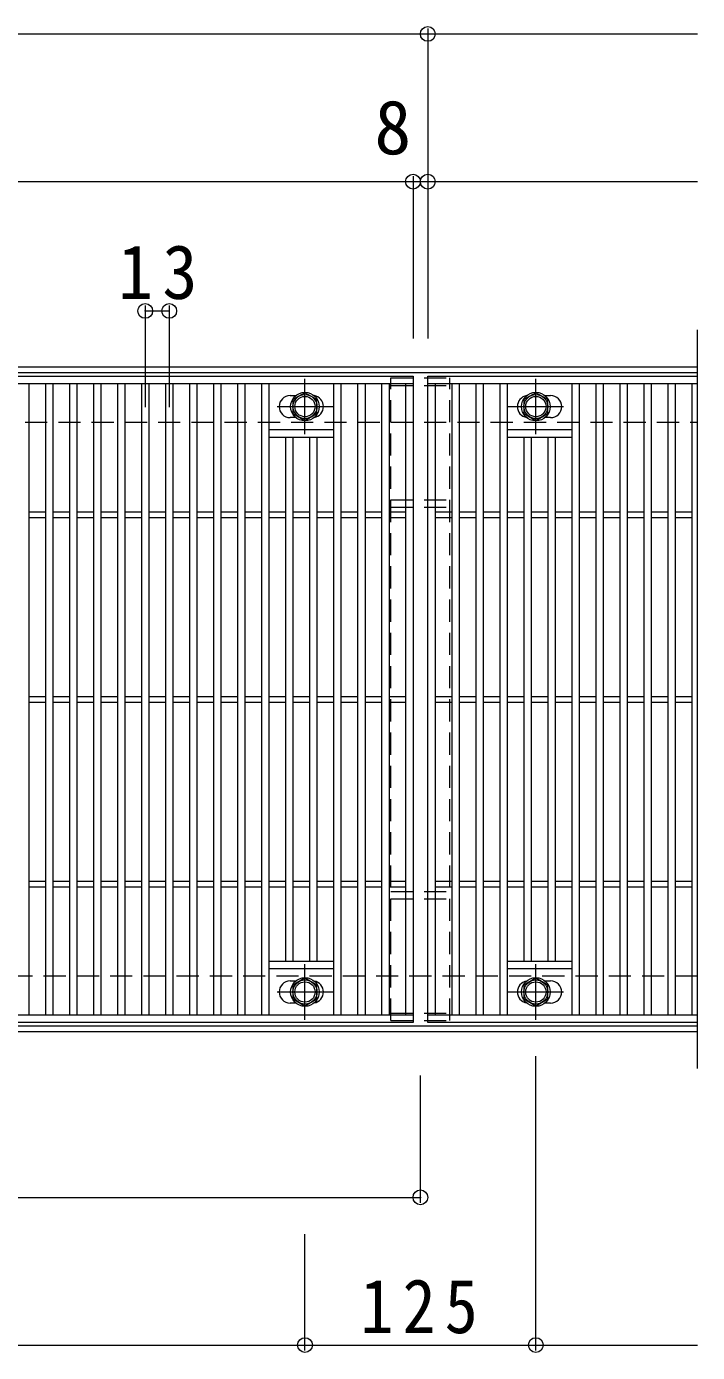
# Model space of a CAD drawing. Units: millimetres at full size, sheet at 1:10. Extents: x -2034 to 2106, y -1959 to 1524.
# Drawn here: x 342 to 705, y 775 to 1493 of the extents above; entities that cross this region are included whole.
import ezdxf
from ezdxf.enums import TextEntityAlignment as Align

# ---------------------------------------------------------------- set-up
doc = ezdxf.new("R2010")
doc.units = ezdxf.units.MM
doc.header["$LTSCALE"] = 10
doc.header["$PDMODE"] = 32
doc.header["$PDSIZE"] = 8
doc.linetypes.add('CHAIN1', pattern=[8, 5, -1, 1, -1])
doc.linetypes.add('DASHED1', pattern=[1.8, 1.2, -0.6])
for name, color, linetype, lineweight in [('C-1_躯体', 2, 'Continuous', 9), ('C-2_仕上', 3, 'Continuous', 9), ('C-4_文字', 7, 'Continuous', 9), ('C-8_ハッチ', 3, 'DASHED1', 9), ('C-B_衛生陶器', 2, 'Continuous', 9)]:
    doc.layers.add(name, color=color, linetype=linetype, lineweight=lineweight)
doc.styles.add('ＭＳ ゴシック', font='')
doc.styles.get('ＭＳ ゴシック').set_extended_font_data('MS Gothic')

msp = doc.modelspace()

# ---------------------------------------------------------------- linework, layer by layer
at = {"layer": 'C-1_躯体'}
for p, q in [((-595.11, 1308.63), (704.89, 1308.63)), ((-595.11, 1305.63), (704.89, 1305.63)), ((704.89, 951.63), (-595.11, 951.63)), ((704.89, 948.63), (-595.11, 948.63))]:
    msp.add_line(p, q, dxfattribs=at)
at = {"layer": 'C-1_躯体', "linetype": 'DASHED1'}
for p, q in [((-595.11, 1278.63), (704.89, 1278.63)), ((704.89, 978.63), (-595.11, 978.63))]:
    msp.add_line(p, q, dxfattribs=at)
at = {"layer": 'C-2_仕上'}
for p, q in [((704.89, 928.63), (704.89, 1328.63)), ((-441.11, 1303.63), (550.89, 1303.63)), ((-441.11, 1299.63), (550.89, 1299.63)), ((342.89, 1299.63), (342.89, 957.63)), ((351.89, 1299.63), (351.89, 957.63)), ((355.89, 1299.63), (355.89, 957.63)), ((364.89, 1299.63), (364.89, 957.63)), ((368.89, 1299.63), (368.89, 957.63)), ((377.89, 1299.63), (377.89, 957.63)), ((381.89, 1299.63), (381.89, 957.63)), ((390.89, 1299.63), (390.89, 957.63)), ((394.89, 1299.63), (394.89, 957.63)), ((403.89, 1299.63), (403.89, 957.63)), ((407.89, 1299.63), (407.89, 957.63)), ((416.89, 1299.63), (416.89, 957.63)), ((420.89, 1299.63), (420.89, 957.63)), ((429.89, 1299.63), (429.89, 957.63)), ((433.89, 1299.63), (433.89, 957.63)), ((442.89, 1299.63), (442.89, 957.63)), ((446.89, 1299.63), (446.89, 957.63)), ((455.89, 1299.63), (455.89, 957.63)), ((459.89, 1299.63), (459.89, 957.63)), ((468.89, 1299.63), (468.89, 957.63)), ((472.89, 1299.63), (472.89, 957.63)), ((507.89, 1299.63), (507.89, 957.63)), ((511.89, 1299.63), (511.89, 957.63)), ((520.89, 1299.63), (520.89, 957.63)), ((524.89, 1299.63), (524.89, 957.63)), ((533.89, 1299.63), (533.89, 957.63)), ((537.89, 1299.63), (537.89, 957.63)), ((546.89, 1299.63), (546.89, 957.63)), ((558.89, 1303.63), (704.89, 1303.63)), ((558.89, 953.63), (558.89, 1303.63)), ((558.89, 1299.63), (704.89, 1299.63)), ((562.89, 1299.63), (562.89, 957.63)), ((571.89, 1299.63), (571.89, 957.63)), ((575.89, 1299.63), (575.89, 957.63)), ((584.89, 1299.63), (584.89, 957.63)), ((588.89, 1299.63), (588.89, 957.63)), ((597.89, 1299.63), (597.89, 957.63)), ((601.89, 1299.63), (601.89, 957.63)), ((636.89, 1299.63), (636.89, 957.63)), ((640.89, 1299.63), (640.89, 957.63)), ((649.89, 1299.63), (649.89, 957.63)), ((653.89, 1299.63), (653.89, 957.63)), ((662.89, 1299.63), (662.89, 957.63)), ((666.89, 1299.63), (666.89, 957.63)), ((675.89, 1299.63), (675.89, 957.63)), ((679.89, 1299.63), (679.89, 957.63)), ((688.89, 1299.63), (688.89, 957.63)), ((692.89, 1299.63), (692.89, 957.63)), ((701.89, 1299.63), (701.89, 957.63)), ((484.39, 1293.13), (487.49, 1293.13)), ((622.3, 1293.13), (625.39, 1293.13)), ((487.49, 1281.13), (484.39, 1281.13)), ((625.39, 1281.13), (622.3, 1281.13)), ((472.89, 1274.63), (507.89, 1274.63)), ((601.89, 1274.63), (636.89, 1274.63)), ((472.89, 1270.63), (507.89, 1270.63)), ((481.89, 1270.63), (481.89, 986.63)), ((485.89, 1270.63), (485.89, 986.63)), ((494.89, 1270.63), (494.89, 986.63)), ((498.89, 1270.63), (498.89, 986.63)), ((601.89, 1270.63), (636.89, 1270.63)), ((610.89, 1270.63), (610.89, 986.63)), ((614.89, 1270.63), (614.89, 986.63)), ((623.89, 1270.63), (623.89, 986.63)), ((627.89, 1270.63), (627.89, 986.63)), ((342.89, 1230.13), (351.89, 1230.13)), ((355.89, 1230.13), (364.89, 1230.13)), ((368.89, 1230.13), (377.89, 1230.13)), ((381.89, 1230.13), (390.89, 1230.13)), ((394.89, 1230.13), (403.89, 1230.13)), ((407.89, 1230.13), (416.89, 1230.13)), ((420.89, 1230.13), (429.89, 1230.13)), ((433.89, 1230.13), (442.89, 1230.13)), ((446.89, 1230.13), (455.89, 1230.13)), ((459.89, 1230.13), (468.89, 1230.13)), ((472.89, 1230.13), (481.89, 1230.13)), ((485.89, 1230.13), (494.89, 1230.13)), ((498.89, 1230.13), (507.89, 1230.13)), ((511.89, 1230.13), (520.89, 1230.13)), ((524.89, 1230.13), (533.89, 1230.13)), ((537.89, 1230.13), (546.89, 1230.13)), ((562.89, 1230.13), (571.89, 1230.13)), ((575.89, 1230.13), (584.89, 1230.13)), ((588.89, 1230.13), (597.89, 1230.13)), ((601.89, 1230.13), (610.89, 1230.13)), ((614.89, 1230.13), (623.89, 1230.13)), ((627.89, 1230.13), (636.89, 1230.13)), ((640.89, 1230.13), (649.89, 1230.13)), ((653.89, 1230.13), (662.89, 1230.13)), ((666.89, 1230.13), (675.89, 1230.13)), ((679.89, 1230.13), (688.89, 1230.13)), ((692.89, 1230.13), (701.89, 1230.13)), ((342.89, 1227.13), (351.89, 1227.13)), ((355.89, 1227.13), (364.89, 1227.13)), ((368.89, 1227.13), (377.89, 1227.13)), ((381.89, 1227.13), (390.89, 1227.13)), ((394.89, 1227.13), (403.89, 1227.13)), ((407.89, 1227.13), (416.89, 1227.13)), ((420.89, 1227.13), (429.89, 1227.13)), ((433.89, 1227.13), (442.89, 1227.13)), ((446.89, 1227.13), (455.89, 1227.13)), ((459.89, 1227.13), (468.89, 1227.13)), ((472.89, 1227.13), (481.89, 1227.13)), ((485.89, 1227.13), (494.89, 1227.13)), ((498.89, 1227.13), (507.89, 1227.13)), ((511.89, 1227.13), (520.89, 1227.13)), ((524.89, 1227.13), (533.89, 1227.13)), ((537.89, 1227.13), (546.89, 1227.13)), ((562.89, 1227.13), (571.89, 1227.13)), ((575.89, 1227.13), (584.89, 1227.13)), ((588.89, 1227.13), (597.89, 1227.13)), ((601.89, 1227.13), (610.89, 1227.13)), ((614.89, 1227.13), (623.89, 1227.13)), ((627.89, 1227.13), (636.89, 1227.13)), ((640.89, 1227.13), (649.89, 1227.13)), ((653.89, 1227.13), (662.89, 1227.13)), ((666.89, 1227.13), (675.89, 1227.13)), ((679.89, 1227.13), (688.89, 1227.13)), ((692.89, 1227.13), (701.89, 1227.13)), ((342.89, 1130.13), (351.89, 1130.13)), ((355.89, 1130.13), (364.89, 1130.13)), ((368.89, 1130.13), (377.89, 1130.13)), ((381.89, 1130.13), (390.89, 1130.13)), ((394.89, 1130.13), (403.89, 1130.13)), ((407.89, 1130.13), (416.89, 1130.13)), ((420.89, 1130.13), (429.89, 1130.13)), ((433.89, 1130.13), (442.89, 1130.13)), ((446.89, 1130.13), (455.89, 1130.13)), ((459.89, 1130.13), (468.89, 1130.13)), ((472.89, 1130.13), (481.89, 1130.13)), ((485.89, 1130.13), (494.89, 1130.13)), ((498.89, 1130.13), (507.89, 1130.13)), ((511.89, 1130.13), (520.89, 1130.13)), ((524.89, 1130.13), (533.89, 1130.13)), ((537.89, 1130.13), (546.89, 1130.13)), ((562.89, 1130.13), (571.89, 1130.13)), ((575.89, 1130.13), (584.89, 1130.13)), ((588.89, 1130.13), (597.89, 1130.13)), ((601.89, 1130.13), (610.89, 1130.13)), ((614.89, 1130.13), (623.89, 1130.13)), ((627.89, 1130.13), (636.89, 1130.13)), ((640.89, 1130.13), (649.89, 1130.13)), ((653.89, 1130.13), (662.89, 1130.13)), ((666.89, 1130.13), (675.89, 1130.13)), ((679.89, 1130.13), (688.89, 1130.13)), ((692.89, 1130.13), (701.89, 1130.13)), ((342.89, 1127.13), (351.89, 1127.13)), ((355.89, 1127.13), (364.89, 1127.13)), ((368.89, 1127.13), (377.89, 1127.13)), ((381.89, 1127.13), (390.89, 1127.13)), ((394.89, 1127.13), (403.89, 1127.13)), ((407.89, 1127.13), (416.89, 1127.13)), ((420.89, 1127.13), (429.89, 1127.13)), ((433.89, 1127.13), (442.89, 1127.13)), ((446.89, 1127.13), (455.89, 1127.13)), ((459.89, 1127.13), (468.89, 1127.13)), ((472.89, 1127.13), (481.89, 1127.13)), ((485.89, 1127.13), (494.89, 1127.13)), ((498.89, 1127.13), (507.89, 1127.13)), ((511.89, 1127.13), (520.89, 1127.13)), ((524.89, 1127.13), (533.89, 1127.13)), ((537.89, 1127.13), (546.89, 1127.13)), ((562.89, 1127.13), (571.89, 1127.13)), ((575.89, 1127.13), (584.89, 1127.13)), ((588.89, 1127.13), (597.89, 1127.13)), ((601.89, 1127.13), (610.89, 1127.13)), ((614.89, 1127.13), (623.89, 1127.13)), ((627.89, 1127.13), (636.89, 1127.13)), ((640.89, 1127.13), (649.89, 1127.13)), ((653.89, 1127.13), (662.89, 1127.13)), ((666.89, 1127.13), (675.89, 1127.13)), ((679.89, 1127.13), (688.89, 1127.13)), ((692.89, 1127.13), (701.89, 1127.13)), ((342.89, 1030.13), (351.89, 1030.13)), ((342.89, 1027.13), (351.89, 1027.13)), ((355.89, 1030.13), (364.89, 1030.13)), ((355.89, 1027.13), (364.89, 1027.13)), ((368.89, 1030.13), (377.89, 1030.13)), ((368.89, 1027.13), (377.89, 1027.13)), ((381.89, 1030.13), (390.89, 1030.13)), ((381.89, 1027.13), (390.89, 1027.13)), ((394.89, 1030.13), (403.89, 1030.13)), ((394.89, 1027.13), (403.89, 1027.13)), ((407.89, 1030.13), (416.89, 1030.13)), ((407.89, 1027.13), (416.89, 1027.13)), ((420.89, 1030.13), (429.89, 1030.13)), ((420.89, 1027.13), (429.89, 1027.13)), ((433.89, 1030.13), (442.89, 1030.13)), ((433.89, 1027.13), (442.89, 1027.13)), ((446.89, 1030.13), (455.89, 1030.13)), ((446.89, 1027.13), (455.89, 1027.13)), ((459.89, 1030.13), (468.89, 1030.13)), ((459.89, 1027.13), (468.89, 1027.13)), ((472.89, 1030.13), (481.89, 1030.13)), ((472.89, 1027.13), (481.89, 1027.13)), ((485.89, 1030.13), (494.89, 1030.13)), ((485.89, 1027.13), (494.89, 1027.13)), ((498.89, 1030.13), (507.89, 1030.13)), ((498.89, 1027.13), (507.89, 1027.13)), ((511.89, 1030.13), (520.89, 1030.13)), ((511.89, 1027.13), (520.89, 1027.13)), ((524.89, 1030.13), (533.89, 1030.13)), ((524.89, 1027.13), (533.89, 1027.13)), ((537.89, 1030.13), (546.89, 1030.13)), ((537.89, 1027.13), (546.89, 1027.13)), ((562.89, 1030.13), (571.89, 1030.13)), ((562.89, 1027.13), (571.89, 1027.13)), ((575.89, 1030.13), (584.89, 1030.13)), ((575.89, 1027.13), (584.89, 1027.13)), ((588.89, 1030.13), (597.89, 1030.13)), ((588.89, 1027.13), (597.89, 1027.13)), ((601.89, 1030.13), (610.89, 1030.13)), ((601.89, 1027.13), (610.89, 1027.13)), ((614.89, 1030.13), (623.89, 1030.13)), ((614.89, 1027.13), (623.89, 1027.13)), ((627.89, 1030.13), (636.89, 1030.13)), ((627.89, 1027.13), (636.89, 1027.13)), ((640.89, 1030.13), (649.89, 1030.13)), ((640.89, 1027.13), (649.89, 1027.13)), ((653.89, 1030.13), (662.89, 1030.13)), ((653.89, 1027.13), (662.89, 1027.13)), ((666.89, 1030.13), (675.89, 1030.13)), ((666.89, 1027.13), (675.89, 1027.13)), ((679.89, 1030.13), (688.89, 1030.13)), ((679.89, 1027.13), (688.89, 1027.13)), ((692.89, 1030.13), (701.89, 1030.13)), ((692.89, 1027.13), (701.89, 1027.13)), ((507.89, 986.63), (472.89, 986.63)), ((636.89, 986.63), (601.89, 986.63)), ((507.89, 982.63), (472.89, 982.63)), ((636.89, 982.63), (601.89, 982.63)), ((484.39, 976.13), (487.49, 976.13)), ((622.3, 976.13), (625.39, 976.13)), ((487.49, 964.13), (484.39, 964.13)), ((625.39, 964.13), (622.3, 964.13)), ((550.89, 957.63), (-441.11, 957.63)), ((704.89, 957.63), (558.89, 957.63)), ((704.89, 953.63), (558.89, 953.63))]:
    msp.add_line(p, q, dxfattribs=at)
msp.add_lwpolyline([(550.89, 1303.63), (550.89, 953.63), (-441.11, 953.63)], dxfattribs=at)
for centre, start, end in [((484.39, 1287.13), 90, 180), ((496.39, 1287.13), 0, 80.33026), ((613.39, 1287.13), 99.66974, 180), ((625.39, 1287.13), 0, 90), ((484.39, 1287.13), 180, 270), ((496.39, 1287.13), 279.66974, 0), ((613.39, 1287.13), 180, 260.33026), ((625.39, 1287.13), 270, 0), ((484.39, 970.13), 90, 180), ((484.39, 970.13), 180, 270), ((496.39, 970.13), 0, 80.33026), ((496.39, 970.13), 279.66974, 0), ((613.39, 970.13), 99.66974, 180), ((613.39, 970.13), 180, 260.33026), ((625.39, 970.13), 0, 90), ((625.39, 970.13), 270, 0)]:
    msp.add_arc(centre, 6, start, end, dxfattribs=at)
at = {"layer": 'C-4_文字'}
for p, q in [((-441.11, 1488.93), (558.89, 1488.93)), ((558.89, 1491.93), (558.89, 1323.93)), ((558.89, 1488.93), (704.89, 1488.93)), ((-441.11, 1408.93), (550.89, 1408.93)), ((550.89, 1411.93), (550.89, 1323.93)), ((550.89, 1408.93), (558.89, 1408.93)), ((558.89, 1408.93), (704.89, 1408.93)), ((405.89, 1341.93), (405.89, 1286.9)), ((405.89, 1338.93), (418.89, 1338.93)), ((418.89, 1341.93), (418.89, 1286.9)), ((617.39, 775.93), (617.39, 935.43)), ((554.89, 855.93), (554.89, 924.93)), ((-345.11, 858.93), (554.89, 858.93)), ((492.39, 775.93), (492.39, 838.94)), ((-382.61, 778.93), (492.39, 778.93)), ((492.39, 778.93), (617.39, 778.93)), ((617.39, 778.93), (704.89, 778.93))]:
    msp.add_line(p, q, dxfattribs=at)
for p in [(558.89, 1488.93), (550.89, 1408.93), (558.89, 1408.93), (405.89, 1338.93), (418.89, 1338.93), (554.89, 858.93), (492.39, 778.93), (617.39, 778.93)]:
    msp.add_point(p, dxfattribs=at)
at = {"layer": 'C-8_ハッチ'}
for p, q in [((538.89, 1302.63), (570.89, 1302.63)), ((538.89, 954.63), (538.89, 1302.63)), ((570.89, 954.63), (570.89, 1302.63)), ((538.89, 1298.63), (570.89, 1298.63)), ((538.89, 1236.63), (570.89, 1236.63)), ((538.89, 1232.63), (570.89, 1232.63)), ((538.89, 1024.63), (570.89, 1024.63)), ((538.89, 1020.63), (570.89, 1020.63)), ((538.89, 958.63), (570.89, 958.63)), ((538.89, 954.63), (570.89, 954.63))]:
    msp.add_line(p, q, dxfattribs=at)
at = {"layer": 'C-B_衛生陶器', "color": 7, "linetype": 'CHAIN1'}
for p, q in [((492.39, 1272.13), (492.39, 1302.13)), ((617.39, 1272.13), (617.39, 1302.13)), ((477.39, 1287.13), (507.39, 1287.13)), ((602.39, 1287.13), (632.39, 1287.13)), ((492.39, 955.13), (492.39, 985.13)), ((617.39, 955.13), (617.39, 985.13)), ((477.39, 970.13), (507.39, 970.13)), ((602.39, 970.13), (632.39, 970.13))]:
    msp.add_line(p, q, dxfattribs=at)
at = {"layer": 'C-B_衛生陶器'}
for p, q in [((610.9, 973.88), (610.9, 966.38)), ((623.89, 966.38), (623.89, 973.88)), ((610.9, 966.38), (617.39, 962.63)), ((617.39, 962.63), (623.89, 966.38))]:
    msp.add_line(p, q, dxfattribs=at)
for points in [[(485.9, 1283.38), (492.39, 1279.63), (498.89, 1283.38), (498.89, 1290.88), (492.39, 1294.63), (485.9, 1290.88)], [(610.9, 1283.38), (617.39, 1279.63), (623.89, 1283.38), (623.89, 1290.88), (617.39, 1294.63), (610.9, 1290.88)], [(485.9, 966.38), (492.39, 962.63), (498.89, 966.38), (498.89, 973.88), (492.39, 977.63), (485.9, 973.88)]]:
    msp.add_lwpolyline(points, close=True, dxfattribs=at)
msp.add_lwpolyline([(623.89, 973.88), (617.39, 977.63), (610.9, 973.88)], dxfattribs=at)
for centre, radius in [((492.39, 1287.13), 7.75), ((492.39, 1287.13), 6.5), ((492.39, 1287.13), 5.5), ((617.39, 1287.13), 7.75), ((617.39, 1287.13), 6.5), ((617.39, 1287.13), 5.5), ((492.39, 970.13), 7.75), ((492.39, 970.13), 6.5), ((617.39, 970.13), 7.75), ((617.39, 970.13), 6.5), ((492.39, 970.13), 5.5), ((617.39, 970.13), 5.5)]:
    msp.add_circle(centre, radius, dxfattribs=at)

# ---------------------------------------------------------------- texts
at = {"layer": 'C-4_文字', "color": 2, "style": 'ＭＳ ゴシック'}
msp.add_text('8', height=29.33, dxfattribs=at).set_placement((529.98, 1414.93), align=Align.BOTTOM_LEFT)
at = {"layer": 'C-4_文字', "color": 2, "char_height": 29.33, "attachment_point": 7, "style": 'ＭＳ ゴシック'}
for s, insert in [('\\T1.27;\\W0.95;13', (391.14, 1344.93)), ('\\T1.27;\\W0.9;125', (522.39, 784.93))]:
    msp.add_mtext(s, dxfattribs=dict(at, insert=insert))

doc.saveas('drawing.dxf')
